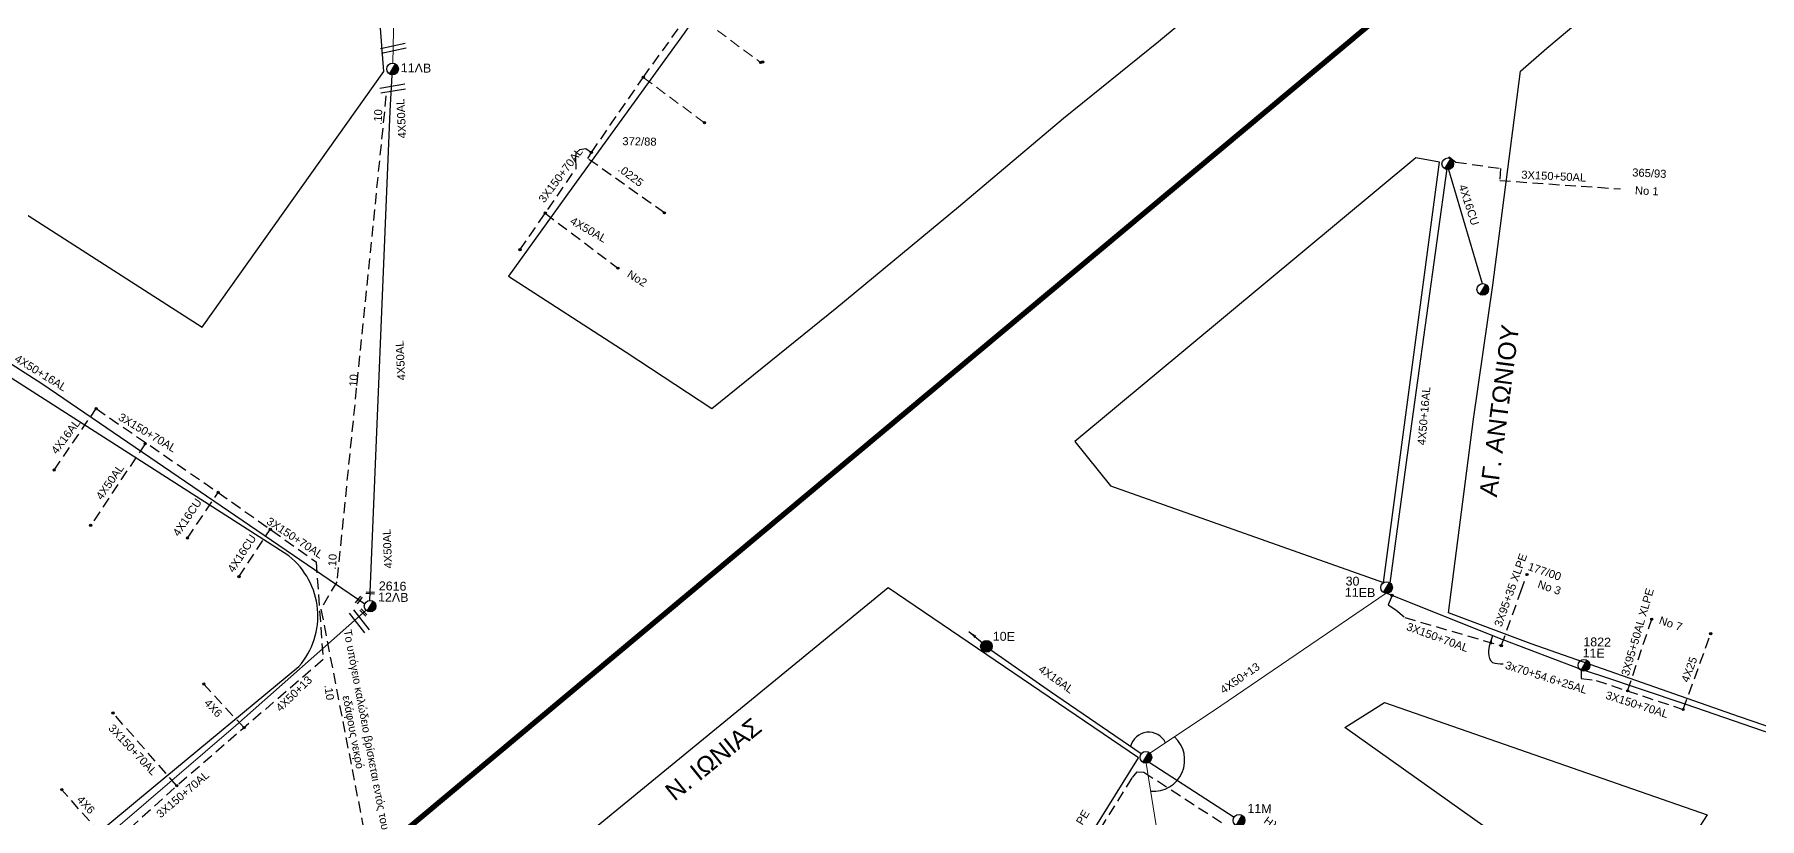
# Model space of a CAD drawing. Header units: millimetres. Extents: x 2875 to 4053, y 1200 to 1741.
# Drawn here: x 3071.6 to 3272.6, y 1375.6 to 1466.9 of the extents above; entities that cross this region are included whole.
import ezdxf

# ---------------------------------------------------------------- set-up
doc = ezdxf.new("R2010")
doc.units = ezdxf.units.MM
doc.linetypes.add('DASHED', pattern=[19.05, 12.7, -6.35])
doc.linetypes.add('DASHEDX2', pattern=[38.1, 25.4, -12.7])
doc.layers.add('Άγνωστα', color=7, linetype='Continuous', lineweight=5)
for name, color, linetype in [('Γέφυρες Εναέριου Δικτύου', 7, 'Continuous'), ('Γυμνά εναέρια ΧΤ (3Φ)   4x16AL', 7, 'Continuous'), ('Γυμνά εναέρια ΧΤ (3Φ)   4x16CU', 7, 'Continuous'), ('Γυμνά εναέρια ΧΤ (3Φ)   4x50AL', 7, 'Continuous'), ('Γυμνά εναέρια ΧΤ και ΦΟΠ (3Φ)   4x16+16AL', 7, 'Continuous'), ('Γυμνά εναέρια ΧΤ και ΦΟΠ (3Φ)   4x50+16AL', 7, 'Continuous'), ('Επιγραφές - Σχήματα', 7, 'Continuous'), ('Καλώδια ΧΤ   3x150+50AL', 7, 'DASHED'), ('Καλώδια ΧΤ   3x150+70AL', 7, 'DASHED'), ('Καλώδια ΧΤ   3x150AL+50XLPE', 7, 'DASHED'), ('Καλώδια ΧΤ   3x95+35 XLPE', 7, 'DASHED'), ('Καλώδια ΧΤ   4x16AL', 7, 'DASHED'), ('Μηχανική τομή', 7, 'Continuous'), ('Στύλος Ξύλινος', 7, 'Continuous'), ('Στύλος Ξύλινος @ 1', 7, 'Continuous'), ('Στύλος ΦΜ', 7, 'Continuous'), ('Στύλος ΦΜ @ 1', 7, 'Continuous'), ('Συνδέσεις', 7, 'Continuous'), ('Συνεστραμμένα ΧΤ   3x70+54.6+25 AL', 7, 'SYN_LINE'), ('Τομή', 7, 'Continuous'), ('Υπόβαθρο ΔΕΗ', 7, 'Continuous'), ('Υπόγεια Καλώδια Δικτύου ΧΤ   .10', 7, 'DASHED'), ('Υπόγεια καλώδια Δικτύου ΧΤ και Παρ. ΧΤ - 3X150+70 AL', 7, 'DASHED'), ('Υπόγεια καλώδια Δικτύου ΧΤ και Παρ. ΧΤ X-95  (3X95AL +35CU  XLPE)', 7, 'DASHED'), ('Υπόγεια καλώδια Παροχών ΧΤ   .0225', 7, 'DASHED'), ('Υπόγεια καλώδια Παροχών ΧΤ   4x16CU', 7, 'DASHED'), ('Υπόγεια καλώδια Παροχών ΧΤ   4x25', 7, 'DASHED'), ('Υπόγεια καλώδια Παροχών ΧΤ   4x50AL', 7, 'DASHED'), ('Υπόγεια καλώδια Παροχών ΧΤ   4x6', 7, 'DASHED')]:
    doc.layers.add(name, color=color, linetype=linetype)
doc.styles.add('arial', font='ARIAL.TTF')
doc.styles.get("Standard").update_dxf_attribs({"font": 'ARIAL.TTF'})
doc.linetypes.add('SYN_LINE', pattern='A,0.5,-0.0001,["/\\/\\/\\/",Standard,S=0.1,R=0,X=0,Y=-0.05],-0.25', length=0.7501)
doc.dimstyles.new('ISO-25', dxfattribs={"dimtxt": 2.5, "dimasz": 1, "dimexe": 1.25, "dimexo": 0.625, "dimtad": 1, "dimtxsty": 'Standard', "dimcen": 2.5, "dimadec": 0, "dimazin": 0, "dimtfac": 1, "dimtmove": 0, "dimatfit": 3, "dimfxl": 1.25, "dimarcsym": 0})

# ---------------------------------------------------------------- blocks, each defined once
blk = doc.blocks.new('_ΣΥΝΔΕΣΗ')
at = {"layer": 'Συνδέσεις', "linetype": 'SYN_LINE', "ltscale": 40}
blk.add_hatch(color=256, dxfattribs=at).paths.add_polyline_path([(0.5, -0.01, 1), (-0.5, -0.01, 1)])
at = {"layer": 'Συνδέσεις'}
blk.add_circle((0, -0.01), 0.5, dxfattribs=at)
blk = doc.blocks.new('ΥΠΑΡΧΩΝ ΤΣΙΜΕΝΤΕΝΙΟΣ ΣΤΥΛΟΣ')
at = {"layer": 'Στύλος ΦΜ'}
blk.add_hatch(color=256, dxfattribs=at).paths.add_polyline_path([(-1.29, -2.28, 0.574793), (2.62, 0, 0.268822), (1.3, 2.27)])
blk.add_line((-1.29, -2.28), (1.3, 2.27), dxfattribs=at)
blk.add_circle((0, 0), 2.62, dxfattribs=at)
at = {"layer": 'Στύλος ΦΜ', "flags": 4}
for tag, p in [('ΑΡΙΘΜΟΣ', (-4.68, 8.05)), ('ΤΥΠΟΣ', (-4.91, 3.03))]:
    blk.add_attdef(tag, p, '', height=4, dxfattribs=at)
blk = doc.blocks.new('ΤΟΜΗ')
at = {"layer": 'Τομή', "ltscale": 40}
for p, q in [((-5.68, 0), (5.68, 0)), ((5.68, -2.33), (-5.68, -2.33))]:
    blk.add_line(p, q, dxfattribs=at)
blk = doc.blocks.new('ΥΠΑΡΧΩΝ ΞΥΛΙΝΟΣ ΣΤΥΛΟΣ')
at = {"layer": 'Στύλος Ξύλινος'}
h = blk.add_hatch(color=7, dxfattribs=at)
h.paths.add_polyline_path([(-2.62, 0, 0.270008), (-1.29, -2.28), (1.3, 2.27, 0.576266)])
h.paths.add_polyline_path([(-1.29, -2.28, 0.574793), (2.62, 0, 0.268822), (1.3, 2.27)])
at = {"layer": 'Στύλος Ξύλινος', "color": 7}
blk.add_line((-1.29, -2.28), (1.3, 2.27), dxfattribs=at)
blk.add_circle((0, 0), 2.62, dxfattribs=at)
at = {"layer": 'Στύλος Ξύλινος', "flags": 4}
for tag, p in [('ΑΡΙΘΜΟΣ', (-4.91, 8.6)), ('ΤΥΠΟΣ', (-4.85, 3.39))]:
    blk.add_attdef(tag, p, '', height=4, dxfattribs=at)
blk = doc.blocks.new('ΜΗΧΑΝΙΚΗ ΤΟΜΗ')
at = {"layer": 'Μηχανική τομή', "ltscale": 40}
for p, q in [((-1.89, 0.78), (1.89, 0.78)), ((1.89, 0), (-1.89, 0))]:
    blk.add_line(p, q, dxfattribs=at)

msp = doc.modelspace()

# ---------------------------------------------------------------- linework, layer by layer
at = {"layer": 'Άγνωστα', "color": 173}
msp.add_lwpolyline([(3113.376, 1463.587), (3113.62, 1474.932), (3114.041, 1500.377), (3114.226, 1501.183), (3117.141, 1520.998), (3121.43, 1547.987)], dxfattribs=at)
at = {"layer": 'Άγνωστα', "color": 151, "linetype": 'DASHED', "ltscale": 0.1}
for points in [[(3148.144, 1469.666), (3148.144, 1469.666), (3156.247, 1463.664)], [(3142.578, 1461.925), (3149.703, 1456.64)]]:
    msp.add_lwpolyline(points, dxfattribs=at)
at = {"layer": 'Άγνωστα', "color": 30}
for points in [[(3201.614, 1383.183), (3208.999, 1388.125), (3229.124, 1401.839)], [(3204.09, 1363.841), (3201.189, 1382.028)]]:
    msp.add_lwpolyline(points, dxfattribs=at)
at = {"layer": 'Άγνωστα', "color": 133}
msp.add_lwpolyline([(3077.772, 1371.522), (3095.1, 1386.404), (3110.271, 1399.836)], dxfattribs=at)
at = {"layer": 'Γέφυρες Εναέριου Δικτύου'}
for centre, radius, start, end in [((3201.463, 1383.479), 2.16, 25.01195, 166.71406), ((3201.989, 1382.404), 3.67, 265.68486, 47.28463)]:
    msp.add_arc(centre, radius, start, end, dxfattribs=at)
at = {"layer": 'Γυμνά εναέρια ΧΤ (3Φ)   4x16AL', "color": 30}
msp.add_lwpolyline([(3200.606, 1383.127), (3190.015, 1390.342), (3183.07, 1395.199)], dxfattribs=at)
at = {"layer": 'Γυμνά εναέρια ΧΤ (3Φ)   4x16CU', "color": 5, "linetype": 'DASHED', "ltscale": 0.1}
for points in [[(3089.466, 1408.252), (3093.045, 1413.571)], [(3095.464, 1403.739), (3099.113, 1409.264)]]:
    msp.add_lwpolyline(points, dxfattribs=at)
at = {"layer": 'Γυμνά εναέρια ΧΤ (3Φ)   4x50AL', "color": 6}
msp.add_lwpolyline([(3110.721, 1400.996), (3113.088, 1457.997), (3113.362, 1462.909)], dxfattribs=at)
at = {"layer": 'Γυμνά εναέρια ΧΤ και ΦΟΠ (3Φ)   4x16+16AL', "color": 173}
msp.add_lwpolyline([(3201.503, 1382.134), (3211.423, 1375.736)], dxfattribs=at)
at = {"layer": 'Γυμνά εναέρια ΧΤ και ΦΟΠ (3Φ)   4x50+16AL', "color": 30}
msp.add_lwpolyline([(3229.617, 1403.011), (3231.484, 1416.776), (3236.29, 1451.599)], dxfattribs=at)
at = {"layer": 'Γυμνά εναέρια ΧΤ και ΦΟΠ (3Φ)   4x50+16AL', "color": 6}
msp.add_lwpolyline([(3064.018, 1431.643), (3072.489, 1426.267), (3110.126, 1400.588)], dxfattribs=at)
at = {"layer": 'Καλώδια ΧΤ   3x150+50AL', "color": 30, "ltscale": 0.1}
msp.add_lwpolyline([(3236.408, 1452.535), (3236.494, 1452.684), (3237.253, 1452.061), (3242.474, 1451.322), (3242.371, 1449.912), (3256.447, 1448.937)], dxfattribs=at)
at = {"layer": 'Καλώδια ΧΤ   3x150+70AL', "color": 5, "ltscale": 0.1}
for points in [[(3078.824, 1423.334), (3093.045, 1413.571), (3104.457, 1405.471), (3105.274, 1394.098), (3087.962, 1379.161), (3080.561, 1372.435), (3046.54, 1345.24), (3046.917, 1344.384), (3043.307, 1340.578)], [(3229.816, 1401.562), (3229.357, 1400.472), (3230.271, 1399.887), (3231.305, 1399.003), (3242.552, 1395.714)], [(3251.869, 1392.955), (3251.87, 1391.884), (3253.59, 1391.669), (3263.744, 1388.279)], [(3088.228, 1379.391), (3080.778, 1387.869)]]:
    msp.add_lwpolyline(points, dxfattribs=at)
at = {"layer": 'Καλώδια ΧΤ   3x150AL+50XLPE', "color": 2, "ltscale": 0.1}
msp.add_lwpolyline([(3188.113, 1361.02), (3188.878, 1361.371), (3188.989, 1362.04), (3188.832, 1363.037), (3199.565, 1380.362), (3200.124, 1381.024), (3200.897, 1380.989), (3210.448, 1374.777)], dxfattribs=at)
at = {"layer": 'Καλώδια ΧΤ   3x95+35 XLPE', "color": 5, "ltscale": 0.1}
msp.add_lwpolyline([(3242.552, 1395.714), (3244.839, 1402.044), (3245.535, 1403.997)], dxfattribs=at)
at = {"layer": 'Καλώδια ΧΤ   4x16AL', "color": 5, "ltscale": 0.1}
msp.add_lwpolyline([(3073.932, 1416.175), (3078.824, 1423.334)], dxfattribs=at)
at = {"layer": 'Συνεστραμμένα ΧΤ   3x70+54.6+25 AL', "color": 5, "ltscale": 10}
msp.add_lwpolyline([(3275.354, 1384.973), (3263.99, 1388.885), (3254.144, 1392.199), (3251.869, 1392.955), (3242.661, 1396.426), (3229.124, 1401.839)], dxfattribs=at)
at = {"layer": 'Υπόβαθρο ΔΕΗ', "linetype": 'DASHEDX2', "ltscale": 0.5, "const_width": 0.622, "flags": 128}
msp.add_lwpolyline([(2907.176, 1221.264), (2932.857, 1237.489), (2967.001, 1252.922), (3014.71, 1292.01), (3097.879, 1359.996), (3240.65, 1479.301), (3312.407, 1539.054), (3386.11, 1599.706), (3467.829, 1667.474), (3496.402, 1691.349), (3500.803, 1694.888), (3502.579, 1695.994), (3504.869, 1696.988), (3531.535, 1709.338)], dxfattribs=at)
at = {"layer": 'Υπόβαθρο ΔΕΗ', "ltscale": 0.1}
msp.add_lwpolyline([(3404.101, 1549.347), (3446.758, 1527.662), (3413.671, 1462.515), (3413.671, 1462.515), (3398.597, 1432.959), (3385.134, 1406.081), (3372.095, 1380.116), (3359.95, 1355.659), (3340.063, 1362.592), (3300.671, 1377.01), (3270.304, 1387.429), (3246.026, 1395.939), (3236.394, 1399.541), (3239.31, 1422.112), (3241.566, 1437.733), (3244.78, 1462.658), (3247.859, 1465.352), (3369.181, 1567.098), (3403.464, 1549.671)], dxfattribs=at)
at = {"layer": 'Υπόβαθρο ΔΕΗ'}
for points in [[(3212.98, 1561.647), (3147.321, 1467.072), (3134.233, 1449.018), (3126.871, 1438.779), (3140.586, 1429.916), (3150.544, 1423.344), (3165.14, 1435.117), (3179.311, 1446.837), (3191.544, 1457.177), (3202.62, 1466.126), (3259.029, 1513.017), (3259.074, 1524.366), (3242.552, 1537.729)], [(3111.952, 1467.677), (3110.865, 1489.372), (3110.865, 1489.372), (2993.814, 1532.238), (2982.844, 1523.19), (2987.948, 1498.944), (3034.779, 1468.997), (3091.188, 1432.841), (3112.334, 1462.613), (3111.952, 1467.674)]]:
    msp.add_lwpolyline(points, dxfattribs=at)
msp.add_lwpolyline([(3002.251, 1469.553), (2994.959, 1474.129), (2993.175, 1469.709), (2966.792, 1418.945), (2964.594, 1414.787), (2961.885, 1409.963), (2952.908, 1392.742), (2948.213, 1384.586), (2944.35, 1377.184), (2951.04, 1374.213), (2968.068, 1369.968), (2989.982, 1357.995), (2996.323, 1360.386), (3021.818, 1407.396), (3029.467, 1403.453), (3001.584, 1351.729), (3032.385, 1335.461), (3059.752, 1357.906), (3085.462, 1379.21), (3102.459, 1393.296, 0.4271741), (3101.284, 1406.164)], format="xyb", close=True, dxfattribs=at)
for points in [[(3192.87, 1419.512), (3197.025, 1414.324), (3228.836, 1403.081), (3235.332, 1452.069), (3232.596, 1452.573)], [(3168.851, 1333.516), (3179.69, 1350.483), (3192.419, 1370.042), (3200.273, 1382.645), (3171.102, 1402.45), (3131.945, 1370.363), (3138.104, 1361.668), (3140.992, 1356.519), (3144.41, 1349.823), (3146.903, 1343.499), (3148.447, 1338.238), (3150.153, 1330.401), (3164.061, 1326.913)], [(3224.306, 1386.169), (3228.945, 1389.088), (3266.531, 1376.002), (3259.079, 1364.462), (3255.555, 1364.009)]]:
    msp.add_lwpolyline(points, close=True, dxfattribs=at)
at = {"layer": 'Υπόγεια Καλώδια Δικτύου ΧΤ   .10', "color": 7, "ltscale": 0.1}
msp.add_lwpolyline([(3112.598, 1459.8), (3106.859, 1403.164), (3105.018, 1399.983), (3112.033, 1363.869), (3100.58, 1354.208), (3097.82, 1326.073)], dxfattribs=at)
at = {"layer": 'Υπόγεια καλώδια Δικτύου ΧΤ και Παρ. ΧΤ - 3X150+70 AL', "color": 151, "ltscale": 0.1}
for points in [[(3136.528, 1453.176), (3142.578, 1461.925), (3148.144, 1469.666), (3150.881, 1473.596), (3159.298, 1485.805), (3213.668, 1563.92)], [(3128.204, 1441.835), (3134.739, 1451.296), (3134.698, 1452.55), (3134.77, 1453.144), (3135.185, 1453.544), (3135.877, 1453.657), (3136.528, 1453.176)]]:
    msp.add_lwpolyline(points, dxfattribs=at)
at = {"layer": 'Υπόγεια καλώδια Δικτύου ΧΤ και Παρ. ΧΤ X-95  (3X95AL +35CU  XLPE)', "color": 5, "ltscale": 0.1}
msp.add_lwpolyline([(3257.262, 1390.443), (3260.081, 1398.789)], dxfattribs=at)
at = {"layer": 'Υπόγεια καλώδια Παροχών ΧΤ   .0225', "color": 151, "ltscale": 0.1}
msp.add_lwpolyline([(3145.033, 1446.138), (3136.108, 1452.463), (3136.528, 1453.176)], dxfattribs=at)
at = {"layer": 'Υπόγεια καλώδια Παροχών ΧΤ   4x16CU', "color": 30, "linetype": 'Continuous', "ltscale": 0.1}
msp.add_lwpolyline([(3236.29, 1451.599), (3240.33, 1437.904)], dxfattribs=at)
at = {"layer": 'Υπόγεια καλώδια Παροχών ΧΤ   4x25', "color": 5, "ltscale": 0.1}
msp.add_lwpolyline([(3263.744, 1388.279), (3266.951, 1397.098)], dxfattribs=at)
at = {"layer": 'Υπόγεια καλώδια Παροχών ΧΤ   4x50AL', "color": 151, "ltscale": 0.1}
msp.add_lwpolyline([(3131.158, 1446.112), (3139.614, 1439.691)], dxfattribs=at)
at = {"layer": 'Υπόγεια καλώδια Παροχών ΧΤ   4x50AL', "color": 5, "ltscale": 0.1}
msp.add_lwpolyline([(3084.533, 1419.247), (3078.175, 1409.723)], dxfattribs=at)
at = {"layer": 'Υπόγεια καλώδια Παροχών ΧΤ   4x6', "color": 5, "ltscale": 0.1}
for points in [[(3096.063, 1386.156), (3091.369, 1391.233)], [(3080.561, 1372.435), (3074.819, 1378.93)]]:
    msp.add_lwpolyline(points, dxfattribs=at)

# ---------------------------------------------------------------- block references
at = {"layer": 'Μηχανική τομή'}
for p, xscale, yscale, zscale, rotation in [((3109.358, 1401.112), 0.2590415103700297, 0.2590415103700297, 0.2590415103700297, 232.4724500137692), ((3110.753, 1401.758), 0.2590415103700633, 0.2590415103700633, 0.2590415103700633, 357.1474404007227), ((3109.895, 1399.504), 0.2590415103700188, 0.2590415103700188, 0.2590415103700188, 315.0565553825286)]:
    msp.add_blockref('ΜΗΧΑΝΙΚΗ ΤΟΜΗ', p, dxfattribs=dict(at, xscale=xscale, yscale=yscale, zscale=zscale, rotation=rotation))
at = {"layer": 'Στύλος Ξύλινος @ 1', "ltscale": 40}
ref = msp.add_blockref('ΥΠΑΡΧΩΝ ΞΥΛΙΝΟΣ ΣΤΥΛΟΣ', (3182.556, 1395.64), dxfattribs=dict(at, xscale=0.2590415103700448, yscale=0.2590415103700448, zscale=0.2590415103700448, rotation=359.0199368875902))
ref.add_attrib('ΤΥΠΟΣ', '10E', (3183.293, 1396.307), dxfattribs={"layer": 'Στύλος Ξύλινος', "height": 1.0362, "rotation": 359.01994, "flags": 4})
at = {"layer": 'Στύλος ΦΜ @ 1', "ltscale": 40}
ref = msp.add_blockref('ΥΠΑΡΧΩΝ ΤΣΙΜΕΝΤΕΝΙΟΣ ΣΤΥΛΟΣ', (3113.361, 1462.91), dxfattribs=dict(at, xscale=0.2590415103700448, yscale=0.2590415103700448, zscale=0.2590415103700448, rotation=359.0199368875902))
ref.add_attrib('ΤΥΠΟΣ', '11ΛΒ', (3114.32, 1462.547), dxfattribs={"layer": 'Στύλος ΦΜ', "height": 1.0362, "rotation": 359.01994, "flags": 4})
at = {"layer": 'Στύλος ΦΜ @ 1', "ltscale": 40, "xscale": 0.2590415103700448, "yscale": 0.2590415103700448, "zscale": 0.2590415103700448, "rotation": 359.0199368875902}
for p in [(3236.316, 1451.863), (3240.397, 1437.229), (3201.135, 1382.704)]:
    msp.add_blockref('ΥΠΑΡΧΩΝ ΤΣΙΜΕΝΤΕΝΙΟΣ ΣΤΥΛΟΣ', p, dxfattribs=at)
at = {"layer": 'Στύλος ΦΜ @ 1', "ltscale": 40}
ref = msp.add_blockref('ΥΠΑΡΧΩΝ ΤΣΙΜΕΝΤΕΝΙΟΣ ΣΤΥΛΟΣ', (3110.748, 1400.318), dxfattribs=dict(at, xscale=0.2590415103700448, yscale=0.2590415103700448, zscale=0.2590415103700448, rotation=359.0199368875902))
ref.add_attrib('ΤΥΠΟΣ', '12ΛΒ', (3111.669, 1400.871), dxfattribs={"layer": 'Στύλος ΦΜ', "height": 1.0362, "rotation": 359.01994, "flags": 4})
ref.add_attrib('ΑΡΙΘΜΟΣ', '2616', (3111.752, 1402.172), dxfattribs={"layer": 'Στύλος ΦΜ', "height": 1.0362, "rotation": 359.01994, "flags": 4})
ref = msp.add_blockref('ΥΠΑΡΧΩΝ ΤΣΙΜΕΝΤΕΝΙΟΣ ΣΤΥΛΟΣ', (3229.187, 1402.487), dxfattribs=dict(at, xscale=0.2590415103700448, yscale=0.2590415103700448, zscale=0.2590415103700448, rotation=359.0199368875902))
ref.add_attrib('ΤΥΠΟΣ', '11EB', (3224.32, 1401.43), dxfattribs={"layer": 'Στύλος ΦΜ', "height": 1.0362, "rotation": 359.01994, "flags": 4})
ref.add_attrib('ΑΡΙΘΜΟΣ', '30', (3224.403, 1402.731), dxfattribs={"layer": 'Στύλος ΦΜ', "height": 1.0362, "rotation": 359.01994, "flags": 4})
ref = msp.add_blockref('ΥΠΑΡΧΩΝ ΤΣΙΜΕΝΤΕΝΙΟΣ ΣΤΥΛΟΣ', (3252.184, 1393.428), dxfattribs=dict(at, xscale=0.2590415103700448, yscale=0.2590415103700448, zscale=0.2590415103700448, rotation=359.0199368875902))
ref.add_attrib('ΤΥΠΟΣ', '11E', (3252.017, 1394.357), dxfattribs={"layer": 'Στύλος ΦΜ', "height": 1.0362, "rotation": 359.01994, "flags": 4})
ref.add_attrib('ΑΡΙΘΜΟΣ', '1822', (3252.1, 1395.658), dxfattribs={"layer": 'Στύλος ΦΜ', "height": 1.0362, "rotation": 359.01994, "flags": 4})
ref = msp.add_blockref('ΥΠΑΡΧΩΝ ΤΣΙΜΕΝΤΕΝΙΟΣ ΣΤΥΛΟΣ', (3211.989, 1375.363), dxfattribs=dict(at, xscale=0.2590415103700448, yscale=0.2590415103700448, zscale=0.2590415103700448, rotation=359.0199368875902))
ref.add_attrib('ΤΥΠΟΣ', '11M', (3212.956, 1376.243), dxfattribs={"layer": 'Στύλος ΦΜ', "height": 1.0362, "rotation": 359.01994, "flags": 4})
at = {"layer": 'Συνδέσεις', "xscale": 0.2590415103700448, "yscale": 0.2590415103700448, "zscale": 0.2590415103700448, "rotation": 359.0199368875902}
for p in [(3156.248, 1463.667), (3156.48, 1463.717), (3142.581, 1461.937), (3149.707, 1456.652), (3136.531, 1453.188), (3131.162, 1446.124), (3145.036, 1446.15), (3128.208, 1441.847), (3139.617, 1439.703), (3078.828, 1423.346), (3084.537, 1419.258), (3073.936, 1416.187), (3093.048, 1413.583), (3078.178, 1409.735), (3099.117, 1409.276), (3089.47, 1408.264), (3095.468, 1403.751), (3245.538, 1404.009), (3229.819, 1401.574), (3260.084, 1398.801), (3266.954, 1397.11), (3242.552, 1395.714), (3091.373, 1391.245), (3257.266, 1390.455), (3080.782, 1387.881), (3263.744, 1388.279), (3096.067, 1386.168), (3074.823, 1378.942), (3088.232, 1379.403)]:
    msp.add_blockref('_ΣΥΝΔΕΣΗ', p, dxfattribs=at)
at = {"layer": 'Τομή'}
for p, xscale, yscale, zscale, rotation in [((3113.396, 1465.606), 0.2590415103700343, 0.2590415103700343, 0.2590415103700343, 12.06014427171593), ((3113.335, 1460.917), 0.2590415103700342, 0.2590415103700342, 0.2590415103700342, 9.679935504664943), ((3109.72, 1398.724), 0.2590415103701105, 0.2590415103701105, 0.2590415103701105, 308.0222687421065)]:
    msp.add_blockref('ΤΟΜΗ', p, dxfattribs=dict(at, xscale=xscale, yscale=yscale, zscale=zscale, rotation=rotation))

# ---------------------------------------------------------------- texts
at = {"layer": 'Άγνωστα', "insert": (3209.668, 1390.829), "char_height": 0.9325, "width": 87.23055, "attachment_point": 1, "rotation": 34.63524}
msp.add_mtext('4X50+13', dxfattribs=at)
at = {"layer": 'Άγνωστα', "insert": (3099.656, 1388.626), "char_height": 0.9325, "attachment_point": 1, "rotation": 44.13046, "style": 'arial'}
msp.add_mtext('4X50+13', dxfattribs=at)
at = {"layer": 'Γυμνά εναέρια ΧΤ (3Φ)   4x16AL', "color": 7, "insert": (3189.07, 1393.537), "char_height": 0.9325, "width": 87.23055, "attachment_point": 1, "rotation": 324.57736}
msp.add_mtext('4X16AL', dxfattribs=at)
at = {"layer": 'Γυμνά εναέρια ΧΤ (3Φ)   4x16CU', "color": 7, "char_height": 0.9325, "width": 87.23055, "attachment_point": 1}
for insert, rotation in [((3087.673, 1408.882), 56.15075), ((3094.062, 1404.658), 56.88446)]:
    msp.add_mtext('4X16CU', dxfattribs=dict(at, insert=insert, rotation=rotation))
at = {"layer": 'Γυμνά εναέρια ΧΤ (3Φ)   4x50AL', "color": 7, "char_height": 0.9325, "width": 87.23055, "attachment_point": 1, "rotation": 92.92396}
for insert in [(3114.03, 1454.794), (3113.927, 1426.61), (3112.411, 1404.683)]:
    msp.add_mtext('4X50AL', dxfattribs=dict(at, insert=insert))
at = {"layer": 'Γυμνά εναέρια ΧΤ και ΦΟΠ (3Φ)   4x50+16AL', "color": 7, "char_height": 0.9325, "width": 87.23055, "attachment_point": 1}
for s, insert, rotation in [('4X50+16AL', (3069.721, 1429.701), 328.16327), ('4X50+16AL', (3232.776, 1419.126), 85.0438), ('Ηλ. Τάπα', (3215.321, 1375.885), 324.05222)]:
    msp.add_mtext(s, dxfattribs=dict(at, insert=insert, rotation=rotation))
at = {"layer": 'Επιγραφές - Σχήματα'}
for s, insert, char_height, width, attachment_point, rotation in [('372/88', (3140.148, 1454.973), 0.9325, 87.23055, 1, 359.01994), ('ΑΓ. ΑΝΤΩΝΙΟΥ', (3239.974, 1413.224), 2.07233, 20.96598, 1, 82.53656), ('177/00', (3247.597, 1404.349), 0.9325, 10.2976, 5, 341.2587), ('No 3', (3248.147, 1402.49), 0.9325, 10.2976, 5, 341.2587), ('No 7', (3262.293, 1398.282), 0.9325, 10.2976, 5, 341.2587), ('Το υπόγειο καλώδειο βρίσκεται εντός του εδάφους νεκρό', (3109.425, 1385.763), 0.93255, 28.10718, 5, 280.79255), ('Ν. ΙΩΝΙΑΣ', (3144.906, 1379.138), 2.0723, 15.54428, 1, 38.88613)]:
    msp.add_mtext(s, dxfattribs=dict(at, insert=insert, char_height=char_height, width=width, attachment_point=attachment_point, rotation=rotation))
at = {"layer": 'Επιγραφές - Σχήματα', "ltscale": 40, "insert": (3141.103, 1439.541), "char_height": 0.9325, "attachment_point": 1, "rotation": 327.91704, "style": 'arial'}
msp.add_mtext('No2', dxfattribs=at)
at = {"layer": 'Καλώδια ΧΤ   3x150+50AL', "color": 7, "char_height": 0.9325, "width": 87.23055, "attachment_point": 1, "rotation": 357.27148}
for s, insert in [('365/93', (3257.833, 1451.333)), ('3X150+50AL', (3244.902, 1451.071)), ('Νo 1', (3258.149, 1449.243))]:
    msp.add_mtext(s, dxfattribs=dict(at, insert=insert))
at = {"layer": 'Καλώδια ΧΤ   3x150+70AL', "color": 7, "char_height": 0.9325, "width": 87.23055, "attachment_point": 1}
for insert, rotation in [((3081.796, 1422.885), 329.16595), ((3099.09, 1410.761), 326.58306), ((3231.737, 1398.437), 339.80537), ((3254.905, 1390.449), 342.33493), ((3080.853, 1386.676), 313.17051), ((3085.735, 1376.289), 40.50479)]:
    msp.add_mtext('3X150+70AL', dxfattribs=dict(at, insert=insert, rotation=rotation))
at = {"layer": 'Καλώδια ΧΤ   3x150AL+50XLPE', "color": 7, "insert": (3188, 1367.066), "char_height": 0.93255, "width": 87.23055, "attachment_point": 1, "rotation": 58.83377}
msp.add_mtext('3X150+50AL XLPE', dxfattribs=at)
at = {"layer": 'Καλώδια ΧΤ   3x95+35 XLPE', "color": 7, "insert": (3241.695, 1398.143), "char_height": 0.93255, "width": 87.23055, "attachment_point": 1, "rotation": 70.32741}
msp.add_mtext('3X95+35 XLPE', dxfattribs=at)
at = {"layer": 'Καλώδια ΧΤ   4x16AL', "color": 7, "insert": (3073.496, 1418.511), "char_height": 0.9325, "width": 87.23055, "attachment_point": 1, "rotation": 52.96222}
msp.add_mtext('4X16AL', dxfattribs=at)
at = {"layer": 'Συνεστραμμένα ΧΤ   3x70+54.6+25 AL', "color": 7, "insert": (3243.201, 1393.953), "char_height": 0.93255, "width": 87.23055, "attachment_point": 1, "rotation": 342.52968}
msp.add_mtext('3x70+54.6+25AL', dxfattribs=at)
at = {"layer": 'Υπόγεια Καλώδια Δικτύου ΧΤ   .10', "color": 7, "char_height": 0.9325, "width": 87.23055, "attachment_point": 1}
for insert, rotation in [((3111.14, 1456.435), 86.63142), ((3108.28, 1425.565), 86.63142), ((3105.831, 1404.63), 86.63142), ((3106.334, 1391.233), 277.82003)]:
    msp.add_mtext('.10', dxfattribs=dict(at, insert=insert, rotation=rotation))
at = {"layer": 'Υπόγεια καλώδια Δικτύου ΧΤ και Παρ. ΧΤ - 3X150+70 AL', "color": 7, "insert": (3130.284, 1447.794), "char_height": 0.9325, "width": 87.23055, "attachment_point": 1, "rotation": 52.92007}
msp.add_mtext('3X150+70AL', dxfattribs=at)
at = {"layer": 'Υπόγεια καλώδια Δικτύου ΧΤ και Παρ. ΧΤ X-95  (3X95AL +35CU  XLPE)', "color": 7, "insert": (3256.498, 1392.382), "char_height": 0.93255, "width": 87.23055, "attachment_point": 1, "rotation": 73.75171}
msp.add_mtext('3X95+50AL XLPE', dxfattribs=at)
at = {"layer": 'Υπόγεια καλώδια Παροχών ΧΤ   .0225', "color": 7, "insert": (3140.102, 1451.836), "char_height": 0.9325, "width": 87.23055, "attachment_point": 1, "rotation": 322.89818}
msp.add_mtext('.0225', dxfattribs=at)
at = {"layer": 'Υπόγεια καλώδια Παροχών ΧΤ   4x16CU', "color": 7, "insert": (3238.456, 1449.561), "char_height": 0.9325, "width": 87.23055, "attachment_point": 1, "rotation": 288.05065}
msp.add_mtext('4X16CU', dxfattribs=at)
at = {"layer": 'Υπόγεια καλώδια Παροχών ΧΤ   4x25', "color": 7, "insert": (3263.477, 1391.678), "char_height": 0.9325, "width": 87.23055, "attachment_point": 1, "rotation": 69.56363}
msp.add_mtext('4X25', dxfattribs=at)
at = {"layer": 'Υπόγεια καλώδια Παροχών ΧΤ   4x50AL', "color": 7, "char_height": 0.9325, "width": 87.23055, "attachment_point": 1}
for insert, rotation in [((3134.42, 1445.746), 330.23099), ((3078.72, 1413.15), 55.30027)]:
    msp.add_mtext('4X50AL', dxfattribs=dict(at, insert=insert, rotation=rotation))
at = {"layer": 'Υπόγεια καλώδια Παροχών ΧΤ   4x6', "color": 7, "char_height": 0.9325, "width": 87.23055, "attachment_point": 1, "rotation": 313.09716}
for insert in [(3092.023, 1389.607), (3077.183, 1378.342)]:
    msp.add_mtext('4X6', dxfattribs=dict(at, insert=insert))

# ---------------------------------------------------------------- leaders
at = {"layer": 'Επιγραφές - Σχήματα'}
msp.add_leader([(3180.517, 1397.383), (3182.557, 1395.64)], dimstyle='ISO-25', override={"dimgap": 0.625, "dimtad": 0}, dxfattribs=at)
at = {"layer": 'Επιγραφές - Σχήματα', "path_type": 1}
msp.add_leader([(3241.51, 1396.886), (3241.048, 1394.844), (3241.512, 1393.77), (3242.754, 1393.596)], dimstyle='ISO-25', override={"dimgap": 0.625, "dimtad": 0}, dxfattribs=at)

doc.saveas('drawing.dxf')
